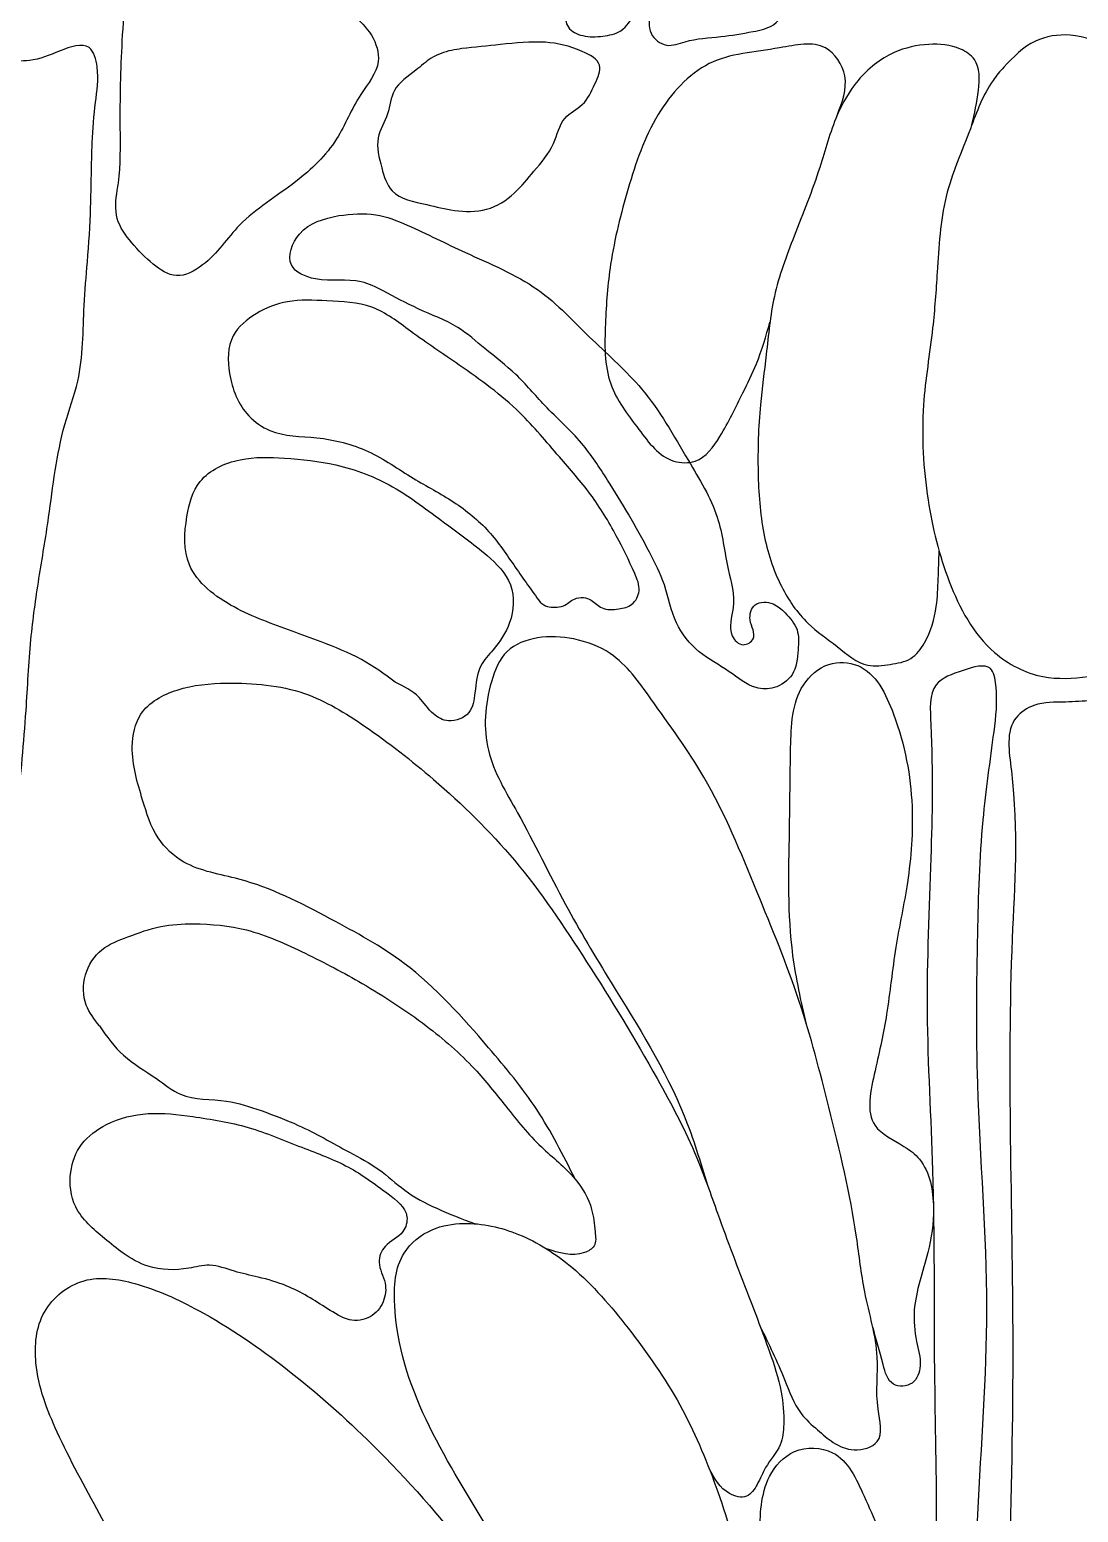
# Model space of a CAD drawing. Header units: millimetres. Extents: x 0 to 1967, y 0 to 3604.
# Drawn here: x 876.2 to 1016.8, y 2908.9 to 3107.6 of the extents above; entities that cross this region are included whole.
import ezdxf

# ---------------------------------------------------------------- set-up
doc = ezdxf.new("R2010")
doc.units = ezdxf.units.MM
doc.header["$LTSCALE"] = 1000
doc.layers.add('ceco.net 395', color=7, linetype='Continuous')

msp = doc.modelspace()

# ---------------------------------------------------------------- linework, layer by layer
at = {"layer": 'ceco.net 395'}
for points, knots in [([(935.52, 3176.58), (935.43, 3176.88), (934.71, 3179.22), (929.53, 3182.26), (931.29, 3189.05), (931.72, 3195.25), (927.36, 3198.08), (926.45, 3201.97), (924.3, 3205.57), (916.89, 3202.77), (912.03, 3192.06), (903.03, 3174.76), (897.87, 3153.74), (891.25, 3134.6), (889.75, 3119.44), (888.54, 3106.59), (888.33, 3095.93), (888.48, 3089.2), (887.84, 3085.2), (887.52, 3082.2), (889.98, 3078.92), (892.5, 3076.3), (895.98, 3073.95), (900.79, 3076.6), (904.41, 3082.42), (911.69, 3086.64), (917.68, 3092.41), (919.93, 3098.55), (923.67, 3102.76), (922.3, 3107.18), (919.1, 3110.02), (915.83, 3114.81), (913.1, 3121.89), (914.58, 3130.08), (914.23, 3138.19), (915.86, 3146.29), (918.6, 3153.99), (923.49, 3159.17), (927.26, 3163.66), (931.45, 3165.43), (933.75, 3168.32), (935.32, 3170.94), (936.05, 3173.84), (935.68, 3175.75), (935.52, 3176.58)], [0, 0, 0, 0, 0.0012512, 0.0098688, 0.0201881, 0.0262479, 0.0335871, 0.0382137, 0.0427725, 0.0478727, 0.0648891, 0.0892502, 0.1269547, 0.1517381, 0.1707619, 0.1882564, 0.2039174, 0.2138874, 0.2152584, 0.2203338, 0.2254377, 0.2308861, 0.2355862, 0.2406933, 0.250482, 0.2633383, 0.2739897, 0.2831547, 0.2898892, 0.2947712, 0.2998611, 0.3071474, 0.3180516, 0.3293875, 0.3400692, 0.3507456, 0.3626756, 0.3723833, 0.3793173, 0.386049, 0.3901403, 0.3939956, 0.3984027, 0.4017873, 0.4017873, 0.4017873, 0.4017873]), ([(960.24, 3114.22), (959.34, 3115.84), (957.54, 3119.07), (957.45, 3124.94), (959.27, 3130.32), (963.15, 3134.42), (968.21, 3134.93), (973.27, 3133.83), (976.6, 3128.94), (976.06, 3123.97), (975.37, 3119.69), (978.02, 3116.36), (978.6, 3112.12), (976.55, 3108.06), (972.69, 3107.27), (968.77, 3106.59), (964.87, 3106.45), (961.58, 3105.07), (959.04, 3107.09), (959.34, 3109.87), (960.33, 3112.04), (960.27, 3113.5), (960.24, 3114.22)], [0, 0, 0, 0, 0.0073986, 0.0147578, 0.0228991, 0.030056, 0.035957, 0.0426538, 0.0501362, 0.0571827, 0.0626973, 0.0665373, 0.0736446, 0.0790052, 0.0828832, 0.0887842, 0.0952912, 0.0987192, 0.1022145, 0.1060711, 0.1089934, 0.1118494, 0.1118494, 0.1118494, 0.1118494]), ([(950.5, 3112.82), (951.34, 3113.24), (952.73, 3113.95), (954.06, 3115.67), (955.94, 3116.16), (958.25, 3115.44), (958.23, 3112.49), (957.5, 3109.91), (955.83, 3107.25), (953.01, 3106.7), (950.57, 3106.58), (948.16, 3107.73), (947.97, 3109.8), (947.96, 3111.53), (949.15, 3112.54), (950.06, 3112.73), (950.5, 3112.82)], [0, 0, 0, 0, 0.00373349, 0.00625366, 0.00843541, 0.01130898, 0.01442224, 0.0187038, 0.02268738, 0.02606856, 0.02971573, 0.03273023, 0.03555827, 0.03752446, 0.03940221, 0.04125554, 0.04125554, 0.04125554, 0.04125554]), ([(1006.84, 3102.63), (1008.15, 3103.97), (1010.58, 3106.48), (1016.15, 3107.33), (1021.7, 3105.34), (1025.35, 3099.74), (1030.11, 3092.8), (1033.31, 3082.94), (1035.94, 3071.3), (1036.82, 3060.39), (1036.31, 3050.06), (1033.79, 3041.99), (1033.21, 3033.88), (1030.41, 3028.38), (1027.1, 3024.3), (1023.22, 3021.77), (1017.9, 3020.77), (1011.63, 3020.39), (1003.92, 3024.41), (999.06, 3033.58), (996.27, 3045), (995.6, 3056.59), (997.35, 3066.7), (997.99, 3076.01), (998.51, 3085.25), (1002.16, 3093.52), (1004.29, 3099.64), (1006.35, 3102.04), (1006.84, 3102.63)], [0, 0, 0, 0, 0.0073776, 0.0137463, 0.0216003, 0.0297334, 0.0400192, 0.0557142, 0.0710557, 0.0882789, 0.099753, 0.1125827, 0.1222592, 0.1322556, 0.1368986, 0.1434048, 0.1504169, 0.1586008, 0.1683596, 0.1835592, 0.1987624, 0.2159499, 0.2299442, 0.2400601, 0.2537839, 0.2668014, 0.2764334, 0.2795224, 0.2795224, 0.2795224, 0.2795224]), ([(871.26, 2973.1), (870.96, 2971.79), (870.37, 2969.28), (869.45, 2965.93), (867.86, 2962.69), (864.42, 2961.82), (859.57, 2963.14), (861.14, 2969.7), (860.44, 2977.17), (863.04, 2987.29), (863.71, 2997.81), (864.86, 3006.55), (864.97, 3013.84), (864.59, 3022.09), (864.16, 3031.42), (863.61, 3040.51), (864.22, 3047.28), (861.79, 3053.13), (863.55, 3060.64), (866.63, 3068.89), (869.77, 3076.83), (869.98, 3084.33), (871.35, 3090.01), (871.28, 3095.24), (870.92, 3099.11), (872.37, 3103.66), (876.82, 3103.25), (879.89, 3104.72), (884.46, 3106.29), (885.66, 3101.8), (884.98, 3097.74), (884.51, 3091.39), (884.53, 3084.29), (884.06, 3077), (883.35, 3069.26), (883.47, 3061.76), (880.02, 3052.69), (879.11, 3043.67), (877.46, 3034.1), (876.23, 3025.47), (875.8, 3015.25), (874.76, 3005.01), (874.02, 2995.19), (873.46, 2986.41), (872.35, 2979.08), (871.52, 2974.5), (871.26, 2973.1)], [0, 0, 0, 0, 0.0054272, 0.0103764, 0.014215, 0.0191684, 0.0236023, 0.0316252, 0.0403589, 0.0558221, 0.0722953, 0.0832646, 0.09135, 0.1017254, 0.1166602, 0.1290358, 0.138684, 0.143492, 0.1540292, 0.1681987, 0.1797922, 0.1879842, 0.1982695, 0.2033112, 0.2088384, 0.2146939, 0.2188123, 0.2246142, 0.2298881, 0.2336705, 0.2400769, 0.2473729, 0.2590125, 0.2689205, 0.2767965, 0.2905183, 0.2987109, 0.3156806, 0.3268721, 0.338022, 0.3508515, 0.3681941, 0.3795729, 0.3906617, 0.4037276, 0.4094858, 0.4094858, 0.4094858, 0.4094858]), ([(934.19, 3105.1), (935.91, 3105.28), (939.61, 3105.66), (945.19, 3106.27), (949.51, 3105.26), (953.35, 3103.21), (951.88, 3100.07), (950.72, 3097.46), (947.42, 3095.91), (946.7, 3091.9), (943.93, 3088.84), (941.32, 3085.49), (937.62, 3083.14), (933.29, 3083.24), (929.21, 3084.31), (924.63, 3085.11), (923.35, 3089.35), (922.44, 3093.04), (924.46, 3096.2), (924.77, 3099.96), (927.77, 3101.87), (930.07, 3104.01), (932.31, 3104.83), (933.74, 3105.03), (934.19, 3105.1)], [0, 0, 0, 0, 0.0070071, 0.0151357, 0.0220022, 0.025999, 0.0294285, 0.0338164, 0.0378125, 0.0428388, 0.0489574, 0.0542605, 0.0600427, 0.0658754, 0.0709783, 0.0777027, 0.0822636, 0.087706, 0.0923797, 0.0967212, 0.1020872, 0.1055886, 0.1095412, 0.1114099, 0.1114099, 0.1114099, 0.1114099]), ([(984.5, 3096.15), (985.18, 3097.9), (986.44, 3101.13), (982.87, 3106.57), (975.44, 3104.69), (966.91, 3104.33), (959.64, 3096.17), (956.41, 3086.49), (953.99, 3076.99), (953.36, 3068.28), (953.25, 3060.12), (957.72, 3054.37), (961.2, 3049.6), (966.31, 3049.45), (969.34, 3053.72), (971.51, 3058.24), (974.03, 3063.3), (974.96, 3066.56), (975.5, 3068.44)], [0, 0, 0, 0, 0.007251, 0.0134174, 0.0216823, 0.0347133, 0.0477436, 0.0621334, 0.0761516, 0.0869894, 0.0978273, 0.1075233, 0.1160725, 0.1198859, 0.1261768, 0.1351127, 0.1408746, 0.1488022, 0.1488022, 0.1488022, 0.1488022]), ([(1002.58, 3094.9), (1002.92, 3096.39), (1003.58, 3099.19), (1003.71, 3103.43), (1000.49, 3105.57), (996.62, 3105.88), (991.58, 3104.79), (987.16, 3101.22), (983.99, 3095.67), (982.11, 3088.32), (978.86, 3080.41), (975.78, 3072.17), (975.1, 3064.44), (974.01, 3056.63), (973.76, 3048.58), (974.33, 3040.31), (976.52, 3033.3), (980.13, 3028.04), (984.47, 3025.12), (987.92, 3022.03), (991.58, 3022.55), (994.54, 3023), (996.83, 3026.07), (997.91, 3029.84), (998.06, 3034.04), (998.14, 3036.5), (998.19, 3037.72)], [0, 0, 0, 0, 0.0063259, 0.0119332, 0.0150798, 0.0208109, 0.0272772, 0.0355038, 0.0428424, 0.0527901, 0.0659972, 0.07747, 0.0880586, 0.0971862, 0.1093569, 0.1205197, 0.1305209, 0.1387867, 0.1455059, 0.1519998, 0.155978, 0.1599087, 0.1636127, 0.170555, 0.175585, 0.1805215, 0.1805215, 0.1805215, 0.1805215]), ([(917.69, 3082.71), (915.72, 3082.27), (912.31, 3081.51), (910.22, 3075.74), (915.54, 3073.53), (919.79, 3074.53), (924.32, 3072.33), (928.43, 3070), (933.47, 3068.22), (937.45, 3064.65), (941.64, 3061.52), (945.5, 3056.81), (950.25, 3052.67), (953.62, 3047.45), (956.65, 3042.58), (959.21, 3037.9), (961.65, 3033.14), (962.47, 3028.07), (965.81, 3023.98), (969.93, 3021.87), (972.94, 3019.26), (976.3, 3019.2), (978.98, 3021.09), (979.25, 3024.26), (979.47, 3027.33), (977.71, 3029.31), (975.99, 3030.94), (973.24, 3031.03), (972.45, 3028.31), (973.99, 3026.17), (971.72, 3024.72), (969.63, 3026.93), (971.15, 3030.67), (969.58, 3035.91), (968.85, 3042.91), (963.96, 3050.71), (959.22, 3059.32), (951.41, 3066.08), (944.56, 3073.6), (935.25, 3077.35), (928.22, 3080.92), (922.54, 3083.25), (919.37, 3082.9), (917.69, 3082.71)], [0, 0, 0, 0, 0.0078514, 0.0136106, 0.018613, 0.0269132, 0.0311914, 0.038277, 0.0462506, 0.0524048, 0.0596878, 0.0673268, 0.0768712, 0.0850078, 0.0922527, 0.1000644, 0.1065853, 0.1137538, 0.1204133, 0.126903, 0.1325521, 0.1357932, 0.1397897, 0.1444143, 0.1480155, 0.1517608, 0.1544598, 0.1577059, 0.1605487, 0.1640089, 0.1661082, 0.1686663, 0.1737057, 0.180778, 0.190338, 0.2018434, 0.2173137, 0.2297834, 0.2432877, 0.257911, 0.2694908, 0.2754799, 0.2821767, 0.2821767, 0.2821767, 0.2821767]), ([(944.68, 3030.9), (943.56, 3032.45), (941.28, 3035.61), (937.99, 3040.61), (933.15, 3044.53), (927.4, 3047.49), (921.8, 3051.5), (915.07, 3053.2), (909.22, 3053.07), (904.65, 3056.28), (902.74, 3061.04), (902.78, 3066.69), (906.6, 3069.83), (911.02, 3071.56), (916.35, 3071.26), (922.35, 3071.04), (927.81, 3066.75), (934.5, 3062.29), (941.67, 3057.12), (946.92, 3050.68), (951.61, 3045.47), (954.85, 3040.07), (956.93, 3035.8), (958.31, 3032.56), (957.19, 3030.38), (955.12, 3029.94), (952.99, 3029.76), (951.79, 3031.16), (950.45, 3031.59), (949.06, 3031.41), (948.05, 3030.31), (946.72, 3030.22), (945.59, 3030.23), (945, 3030.66), (944.68, 3030.9)], [0, 0, 0, 0, 0.0077286, 0.015786, 0.0240252, 0.032502, 0.0419448, 0.0515621, 0.0601277, 0.0647744, 0.0731567, 0.0800259, 0.0857722, 0.091809, 0.0989465, 0.1071569, 0.1153503, 0.1260712, 0.1400043, 0.1506892, 0.1595208, 0.1683084, 0.1758696, 0.1790942, 0.1818654, 0.1843695, 0.1873922, 0.1898293, 0.1912635, 0.1929268, 0.1952112, 0.1968339, 0.1981327, 0.1996916, 0.1996916, 0.1996916, 0.1996916]), ([(925.27, 3020.18), (926.43, 3019.6), (928.48, 3018.58), (930.01, 3015.89), (932.57, 3014.58), (935.56, 3015.77), (936.02, 3019.1), (936.27, 3022.22), (938.8, 3024.88), (941.08, 3028.18), (941.39, 3033.51), (937.08, 3037.81), (931.51, 3041.69), (925.23, 3046.67), (917.76, 3049.53), (910.74, 3050.26), (904.44, 3050.48), (898.66, 3047.85), (897.03, 3041.94), (896.74, 3034.91), (903.67, 3029.73), (910.09, 3027.54), (915.86, 3025.36), (920.72, 3023.49), (923.79, 3021.25), (925.27, 3020.18)], [0, 0, 0, 0, 0.0050885, 0.0090528, 0.0120431, 0.016021, 0.0197273, 0.0247537, 0.0283531, 0.0341033, 0.0409188, 0.0477101, 0.057338, 0.0687996, 0.0797686, 0.0891246, 0.0971568, 0.1053549, 0.1121153, 0.1208422, 0.1319481, 0.1432895, 0.1488811, 0.1568382, 0.1641855, 0.1641855, 0.1641855, 0.1641855]), ([(974.2, 2933.79), (975.33, 2931.46), (977.2, 2927.63), (979.01, 2922.45), (981.77, 2920.02), (983.99, 2918.1), (986.74, 2916.86), (991.03, 2918.09), (989.44, 2923.89), (990.45, 2930.24), (988.04, 2937.95), (986.83, 2949.21), (983.7, 2962.2), (979.65, 2977.81), (973.6, 2992.41), (967.86, 3006.55), (960.43, 3016.59), (955.3, 3023.99), (949.34, 3026.19), (944.48, 3026.46), (939.76, 3024.71), (937.41, 3018.73), (936.79, 3010.78), (942.64, 3001.34), (947.61, 2990.79), (955.6, 2977.54), (963.25, 2965.52), (966.17, 2955.86), (967.12, 2952.72)], [0, 0, 0, 0, 0.0105144, 0.0173326, 0.0215596, 0.0251783, 0.0291528, 0.0335995, 0.0394281, 0.0488424, 0.0608563, 0.0708299, 0.0948008, 0.1146392, 0.1359281, 0.1586674, 0.1757334, 0.1867485, 0.1938383, 0.2004246, 0.2064032, 0.2125397, 0.2249541, 0.2373988, 0.2560615, 0.2724431, 0.299864, 0.313095, 0.313095, 0.313095, 0.313095]), ([(980.38, 2974.35), (979.69, 2977.4), (977.75, 2985.9), (978.15, 2998.49), (978.21, 3010.37), (978.48, 3018.91), (983.01, 3023.04), (989.08, 3022.72), (993.15, 3014.24), (994.98, 3004.42), (994.23, 2993.7), (992.18, 2984.61), (991.35, 2975.94), (989.71, 2968.56), (987.88, 2960.65), (992.99, 2958.42), (996.79, 2955.49), (997.77, 2949.8), (996.78, 2943.05), (994.52, 2937.26), (994.98, 2932.05), (995.96, 2928.86), (994.97, 2925.8), (991.46, 2925.6), (990.45, 2929.61), (989.74, 2932.11), (989.28, 2933.71)], [0, 0, 0, 0, 0.0126224, 0.035145, 0.0501561, 0.061645, 0.0675737, 0.0727966, 0.083681, 0.1006892, 0.1144737, 0.1263326, 0.1385378, 0.1489636, 0.1588483, 0.1652762, 0.168923, 0.1781072, 0.1862003, 0.1968924, 0.2025364, 0.2069588, 0.2104097, 0.2137535, 0.217764, 0.2247759, 0.2247759, 0.2247759, 0.2247759]), ([(998.82, 2528.43), (999.01, 2532.26), (999.89, 2549.89), (998.37, 2579.31), (1001.8, 2618.35), (1000.33, 2655.62), (1002.37, 2692.4), (1000.58, 2729.62), (1002.81, 2771.33), (1002.76, 2811.01), (1004.02, 2848), (1002.57, 2878.14), (1003.03, 2908.21), (1005.4, 2937.05), (1003.06, 2962.96), (1003.27, 2984.85), (1003.72, 3000.52), (1005.35, 3011.83), (1006.13, 3018.2), (1005.27, 3022.98), (1001.08, 3021.66), (996.74, 3020.16), (997.4, 3009.53), (997.12, 2996.05), (996.19, 2975.67), (997.67, 2952.97), (997.37, 2929.73), (998.11, 2903.61), (996.92, 2880.33), (997.01, 2857.09), (997.57, 2834.27), (998.34, 2813.51), (997.91, 2796.22), (997.51, 2789.78), (998.1, 2784.54), (995.78, 2785.05), (996.17, 2786.66), (995.94, 2788.09), (996.19, 2789.16), (996.31, 2789.67)], [0.0732018, 0.0732018, 0.0732018, 0.0732018, 0.0759915, 0.0860541, 0.0946344, 0.1044972, 0.1131942, 0.1214586, 0.1316217, 0.1436139, 0.1503746, 0.1585889, 0.1655847, 0.172292, 0.1796245, 0.1845033, 0.1882107, 0.1911124, 0.1926417, 0.1931995, 0.1940843, 0.1950841, 0.1963893, 0.2007389, 0.2057368, 0.2109123, 0.2174041, 0.222636, 0.2299587, 0.2343673, 0.2395999, 0.2464893, 0.2499306, 0.2514051, 0.2522066, 0.2524141, 0.2527424, 0.2531547, 0.2535303, 0.2535303, 0.2535303, 0.2535303]), ([(949.38, 2953.57), (947.78, 2956.75), (944.59, 2963.06), (936.64, 2972.59), (928.1, 2982.21), (916.04, 2988.77), (906.34, 2993.81), (897.56, 2995), (892.93, 2999.28), (891.22, 3004.96), (889.53, 3010.48), (890.75, 3016.69), (896.3, 3019.67), (903.89, 3020.28), (912.94, 3019.52), (921.98, 3013.94), (931.45, 3006.53), (941.96, 2996.3), (951.32, 2982.3), (959.45, 2968.98), (965.41, 2957.72), (968.86, 2947.75), (972.14, 2939.14), (975.2, 2931.24), (977.11, 2925.51), (977.47, 2921.23), (977.08, 2917.56), (974.91, 2915.26), (973.96, 2912.76), (972.51, 2910.56), (969.12, 2911.44), (968.05, 2913.45), (967.35, 2914.76)], [0, 0, 0, 0, 0.0143297, 0.0284939, 0.0500187, 0.0656288, 0.0835817, 0.0939985, 0.1003726, 0.1077525, 0.1175551, 0.123655, 0.1314951, 0.1405921, 0.1547006, 0.1670749, 0.1827952, 0.2034399, 0.2259312, 0.2505883, 0.2665582, 0.2772566, 0.2931733, 0.303784, 0.3115458, 0.3173745, 0.3211332, 0.3260273, 0.329435, 0.3322843, 0.3354062, 0.3412355, 0.3412355, 0.3412355, 0.3412355]), ([(1040.42, 2369.02), (1038.29, 2371.84), (1030.16, 2382.61), (1035.85, 2415.25), (1031.8, 2454.61), (1030.55, 2499.7), (1031.07, 2542.86), (1030.06, 2589.14), (1031, 2638.34), (1028.11, 2692.57), (1027.64, 2755.34), (1027.89, 2818.17), (1025.53, 2886.67), (1028.55, 2938.45), (1024.5, 2979.54), (1026.02, 2999.37), (1024.01, 3010.29), (1025.54, 3017.08), (1020.48, 3017.98), (1016.28, 3017.38), (1011.25, 3017.58), (1006.89, 3014.71), (1009.02, 3002.33), (1006.92, 2976.01), (1008.46, 2939.25), (1007.55, 2898.04), (1006.53, 2858.28), (1007.23, 2812.1), (1005.66, 2761.3), (1005.33, 2710.32), (1004.21, 2662.57), (1002.15, 2614.52), (1003.43, 2570.24), (1000.45, 2528.57), (1000.58, 2495.79), (1000.74, 2463.95), (999.93, 2435.63), (999.44, 2409.88), (999.01, 2392.91), (998.07, 2381.11), (997.23, 2374.03), (995.54, 2370.29), (994.83, 2368.71)], [0, 0, 0, 0, 0.014002, 0.053357, 0.122623, 0.177811, 0.234499, 0.29729, 0.364772, 0.433266, 0.516601, 0.618418, 0.687084, 0.793692, 0.8266, 0.854766, 0.871482, 0.874774, 0.878292, 0.888236, 0.89394, 0.897874, 0.907514, 0.93782, 1.010821, 1.052178, 1.105139, 1.171316, 1.238817, 1.310481, 1.377308, 1.431825, 1.504771, 1.556118, 1.600463, 1.6372, 1.68479, 1.714898, 1.741297, 1.753313, 1.762837, 1.769811, 1.769811, 1.769811, 1.769811]), ([(885.59, 2974.08), (884.91, 2974.97), (883.39, 2976.94), (883.32, 2981.04), (885.65, 2984.62), (889.66, 2986.12), (893.7, 2987.63), (899.14, 2987.89), (905.85, 2987.27), (913.29, 2983.86), (921.38, 2979.63), (929.13, 2974.59), (935.59, 2968.99), (940.24, 2963.13), (944.42, 2957.88), (949.28, 2954.26), (951.73, 2950.02), (951.99, 2946.96), (952.3, 2944.51), (949.44, 2942.94), (947.22, 2943.67), (945.52, 2944.22)], [0, 0, 0, 0, 0.0044339, 0.0098983, 0.0153105, 0.0205494, 0.0267731, 0.0327294, 0.0423202, 0.0537479, 0.0654156, 0.0792773, 0.0909999, 0.0997553, 0.1094921, 0.11793, 0.1241464, 0.1282511, 0.1308179, 0.1329438, 0.1398501, 0.1398501, 0.1398501, 0.1398501]), ([(885.59, 2974.08), (886.59, 2972.68), (888.65, 2969.78), (892.89, 2967.45), (896.98, 2964.05), (902.28, 2964.43), (907.46, 2962.7), (913.06, 2960.59), (918.15, 2957.63), (923.15, 2955.05), (926.53, 2951.8), (930.95, 2949.46), (934.19, 2948.23), (935.9, 2947.58)], [0, 0, 0, 0, 0.00687595, 0.01415649, 0.01935433, 0.02772799, 0.03420872, 0.04142885, 0.05183846, 0.05799964, 0.0639996, 0.07064451, 0.07801918, 0.07801918, 0.07801918, 0.07801918]), ([(916.18, 2936.17), (917.13, 2935.62), (918.83, 2934.35), (922.04, 2934.76), (923.86, 2936.97), (924.19, 2939.8), (922.68, 2942.13), (923.81, 2945.05), (926.39, 2945.92), (927.3, 2949.32), (923.45, 2952.2), (919.09, 2955.46), (912.41, 2957.86), (905.67, 2960.76), (898.64, 2961.9), (892.2, 2962.69), (886.87, 2961.4), (882.94, 2958.52), (881.37, 2954.32), (881.99, 2949.2), (885.65, 2946.11), (888.87, 2943.43), (892.56, 2941.34), (896.72, 2941.28), (900.57, 2942.34), (903.65, 2941.12), (907.12, 2940.4), (911.52, 2939.16), (914.42, 2937.3), (916.18, 2936.17)], [0, 0, 0, 0, 0.0044042, 0.0082025, 0.0117543, 0.0151717, 0.019079, 0.0221367, 0.02633, 0.0291067, 0.0344441, 0.0430838, 0.0522265, 0.0625372, 0.0727558, 0.0808309, 0.0886043, 0.0943329, 0.0997153, 0.1060382, 0.1137673, 0.118101, 0.1231431, 0.130495, 0.1342933, 0.1388947, 0.1433261, 0.1487608, 0.1571755, 0.1571755, 0.1571755, 0.1571755]), ([(958.54, 2865.4), (957.41, 2868.98), (954.55, 2878.05), (946.29, 2891.33), (938.03, 2906.49), (928.88, 2920.83), (924.73, 2933.43), (925.32, 2943.42), (929.91, 2947.08), (935.51, 2947.99), (942.26, 2946.46), (949.95, 2941.49), (956.89, 2933.33), (963.72, 2923.62), (968.55, 2912.2), (972.35, 2899.41), (974.48, 2883.96), (976.71, 2868.43), (978.44, 2852.94), (980.92, 2840.35), (985.06, 2829.56), (984.31, 2821.9), (985.75, 2816.27), (983.16, 2814), (980.63, 2813.61), (978.59, 2815.42), (977.08, 2818.35), (976.18, 2822.4), (974.26, 2827.44), (972.44, 2830.95), (971.39, 2832.96)], [0, 0, 0, 0, 0.0151391, 0.0382865, 0.0627253, 0.0851303, 0.1066082, 0.1160882, 0.1227139, 0.1284826, 0.1385815, 0.1498845, 0.1648916, 0.1815927, 0.1976645, 0.2147465, 0.2353756, 0.2605527, 0.2782193, 0.2982613, 0.3125891, 0.3236247, 0.3298421, 0.3336173, 0.3360011, 0.3395882, 0.3435727, 0.3493778, 0.3561951, 0.3653347, 0.3653347, 0.3653347, 0.3653347]), ([(908.13, 2883.7), (905.34, 2886.39), (899.74, 2891.79), (890.8, 2898.96), (885.33, 2909.29), (880.09, 2918.7), (876.57, 2927.81), (877.3, 2936.09), (883.38, 2940.92), (891.33, 2939.65), (900.49, 2935.43), (911.22, 2928.07), (923.55, 2917.11), (934.43, 2904.7), (943.4, 2892.35), (950.14, 2881.2), (956.59, 2869.88), (962.74, 2856.22), (968.79, 2842.97), (971.58, 2831.58), (973.88, 2825.4), (974.98, 2821.99), (975.19, 2819.44), (973.93, 2817.05), (971.62, 2816.12), (969.21, 2815.87), (966.25, 2816.07), (964.51, 2818.42), (963.27, 2820.33), (962.7, 2821.51), (962.49, 2821.95)], [0, 0, 0, 0, 0.015693, 0.0315582, 0.0456319, 0.0622708, 0.0753265, 0.0846247, 0.0937407, 0.1029364, 0.1153911, 0.1346945, 0.1551014, 0.1820035, 0.2011725, 0.2167323, 0.2346273, 0.2537773, 0.2772764, 0.2932362, 0.301052, 0.3038805, 0.307747, 0.3110938, 0.3139276, 0.3173866, 0.3210444, 0.3250863, 0.3284022, 0.3303681, 0.3303681, 0.3303681, 0.3303681]), ([(975.2, 2878.93), (974.74, 2884.36), (973.98, 2893.34), (974.11, 2904.83), (974.26, 2912.93), (978.54, 2917.77), (985.23, 2917.54), (988.48, 2910.2), (992.04, 2902.55), (993.54, 2893.45), (994.45, 2884.94), (995.72, 2877), (993.31, 2869.06), (992.14, 2859.92), (991.77, 2851.09), (989.42, 2843.85), (990.19, 2837.6), (997.09, 2834.36), (995.03, 2822.1), (997.54, 2808.05), (996.73, 2795.93), (996.31, 2789.67)], [0, 0, 0, 0, 0.0219513, 0.0362629, 0.0469967, 0.0533765, 0.0602489, 0.0699395, 0.0824294, 0.0954269, 0.1064918, 0.1173035, 0.1273011, 0.1394688, 0.154669, 0.1625194, 0.1705232, 0.1772427, 0.1895599, 0.2129367, 0.2379082, 0.2379082, 0.2379082, 0.2379082])]:
    msp.add_open_spline(points, degree=3, knots=knots, dxfattribs=at)

doc.saveas('drawing.dxf')
